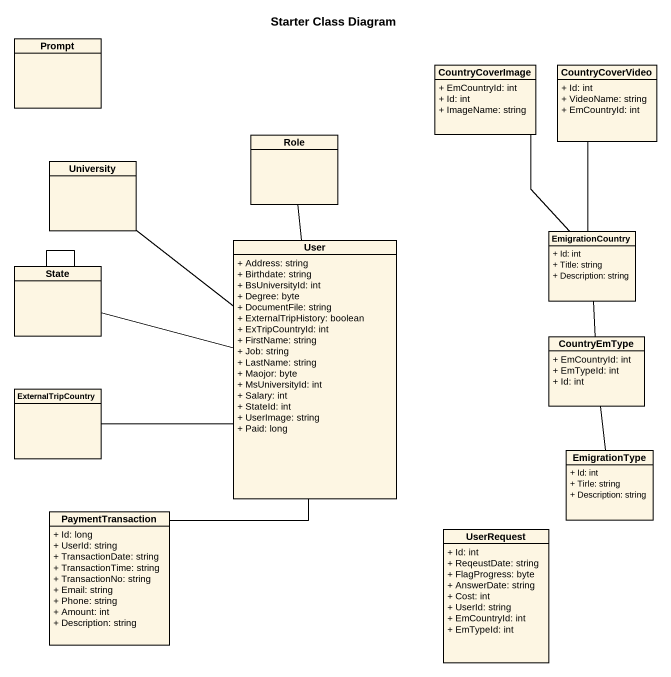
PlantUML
@startuml
title Starter Class Diagram
hide circle
hide empty members
skinparam classAttributeIconSize 0
class Prompt
class CountryCoverImage {
  + EmCountryId: int
  + Id: int
  + ImageName: string
}
class CountryCoverVideo {
  + Id: int
  + VideoName: string
  + EmCountryId: int
}
class Role
class University
class "State" as State_
class User {
  + Address: string
  + Birthdate: string
  + BsUniversityId: int
  + Degree: byte
  + DocumentFile: string
  + ExternalTripHistory: boolean
  + ExTripCountryId: int
  + FirstName: string
  + Job: string
  + LastName: string
  + Maojor: byte
  + MsUniversityId: int
  + Salary: int
  + StateId: int
  + UserImage: string
  + Paid: long
}
class EmigrationCountry {
  + Id: int
  + Title: string
  + Description: string
}
class CountryEmType {
  + EmCountryId: int
  + EmTypeId: int
  + Id: int
}
class ExternalTripCountry
class EmigrationType {
  + Id: int
  + Tirle: string
  + Description: string
}
class PaymentTransaction {
  + Id: long
  + UserId: string
  + TransactionDate: string
  + TransactionTime: string
  + TransactionNo: string
  + Email: string
  + Phone: string
  + Amount: int
  + Description: string
}
class UserRequest {
  + Id: int
  + ReqeustDate: string
  + FlagProgress: byte
  + AnswerDate: string
  + Cost: int
  + UserId: string
  + EmCountryId: int
  + EmTypeId: int
}
CountryCoverImage -- EmigrationCountry
Role -- User
University -- User
State_ -- State_
State_ -right- User
EmigrationCountry -up- CountryCoverVideo
CountryEmType -up- EmigrationCountry
CountryEmType -- EmigrationType
ExternalTripCountry -right- User
PaymentTransaction -up- User
@enduml
